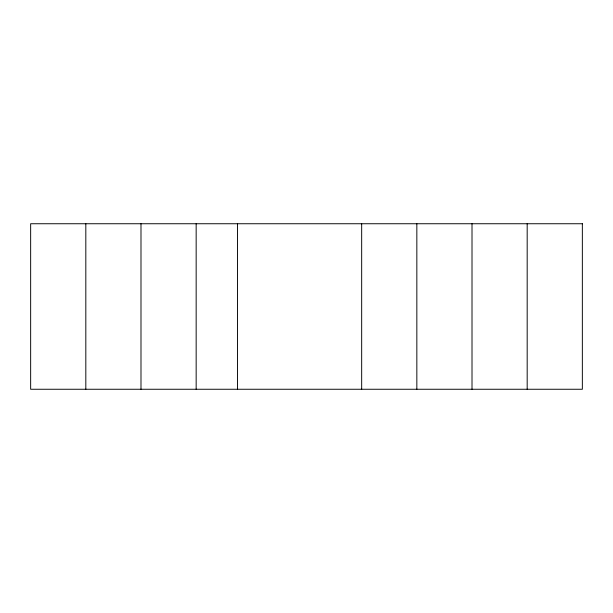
<?xml version="1.0" encoding="UTF-8"?>
<svg xmlns="http://www.w3.org/2000/svg" width="613" height="613" viewBox="0 0 613 613"><rect width="100%" height="100%" fill="white"/><g stroke="black" fill="none" stroke-linecap="round" stroke-linejoin="round"><path stroke-width="0.92" d="M527.18 223.745L527.18 389.255M472.01 223.745L472.01 389.255M416.84 223.745L416.84 389.255M361.67 223.745L361.67 389.255M237.484 223.745L237.484 389.255M196.16 223.745L196.16 389.255M140.99 223.745L140.99 389.255M85.82 223.745L85.82 389.255M582.35 223.745L30.65 223.745L30.65 389.255L582.35 389.255L582.35 223.745"/></g></svg>
